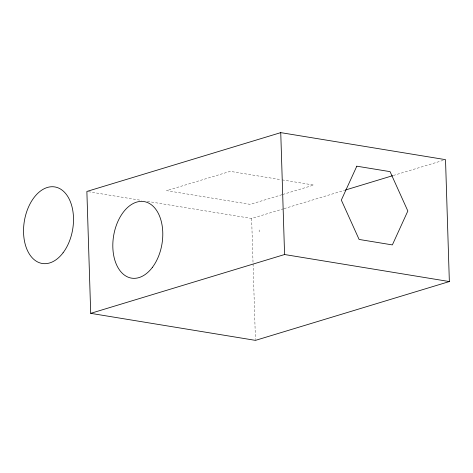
<?xml version="1.0" encoding="UTF-8"?>
<svg xmlns="http://www.w3.org/2000/svg" width="473" height="473" viewBox="0 0 473 473"><rect width="100%" height="100%" fill="white"/><g stroke="black" fill="none" stroke-linecap="round" stroke-linejoin="round"><path stroke-width="0.35" stroke-dasharray="2.37 1.77" d="M281.985 194.71L250.199 204.354L166.644 190.649L230.215 171.362L281.074 179.71M282.688 194.498L313.77 185.073L281.802 179.829M147.381 201.368L251.636 218.473L283.362 208.847M284.072 208.634L344.699 190.241M393.347 175.483L444.815 159.874M88.327 191.683L141.551 200.41M251.636 218.473L255.444 339.638M259.151 229.979L259.157 231.835"/><path stroke-width="0.71" d="M280.749 132.629L86.872 191.441L90.704 313.345L255.467 340.371L449.35 281.559L445.519 159.655L280.749 132.629L284.58 254.527L90.704 313.345M345.408 190.028L392.643 175.696M284.58 254.527L449.35 281.559M356.808 166.189L341.329 200.091L359.108 239.45L392.365 244.908L407.838 210.999L390.059 171.64L356.808 166.189M152.341 267.452A38.786 24.513 -80.7 0 0 148.15 202.834A38.786 24.513 -80.7 0 0 112.929 249.289A38.786 24.513 -80.7 0 0 152.341 267.452M63.057 252.801A38.786 24.513 -80.7 0 0 58.865 188.183A38.786 24.513 -80.7 0 0 23.65 234.643A38.786 24.513 -80.7 0 0 63.057 252.801"/></g></svg>
